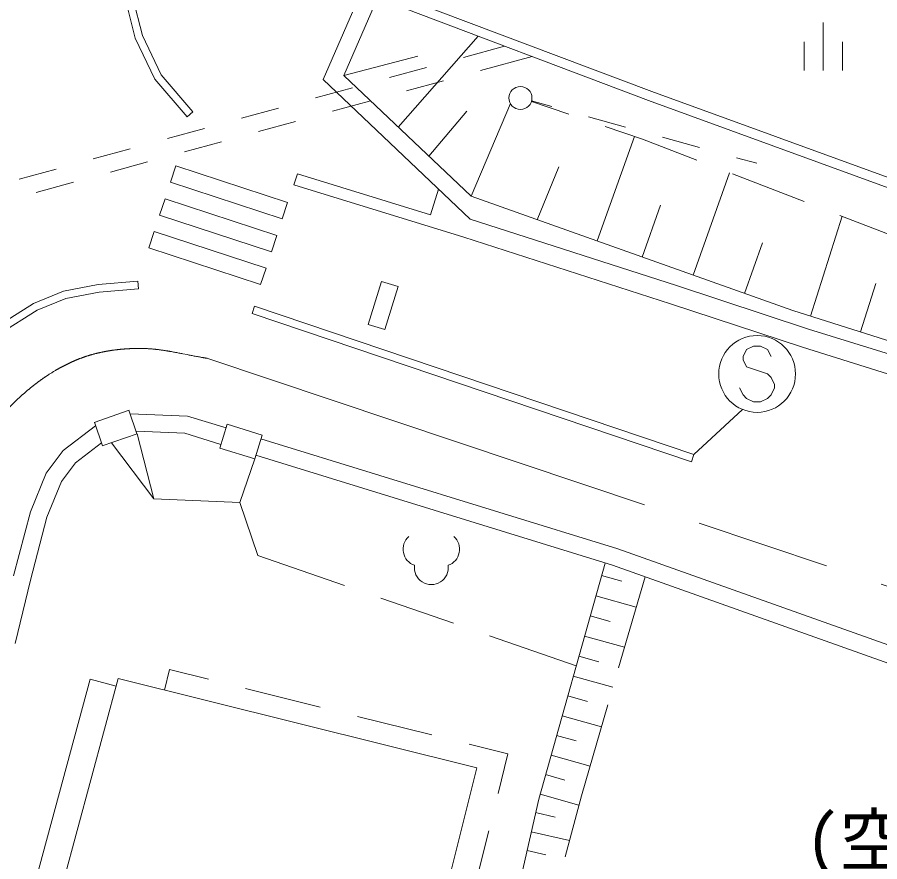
# Model space of a CAD drawing. Units: millimetres, scale not verified. Extents: x 40000 to 680000, y 20000 to 380000.
# Drawn here: x 191358 to 213828, y 273748 to 295738 of the extents above; entities that cross this region are included whole.
import ezdxf
from ezdxf.enums import TextEntityAlignment as Align

# ---------------------------------------------------------------- set-up
doc = ezdxf.new("R2010")
doc.units = ezdxf.units.MM
doc.header["$LTSCALE"] = 1000
doc.linetypes.add('CHAIN', pattern=[18.5, 12, -1.5, 3.5, -1.5])
for name, color, linetype, lineweight in [('M-BGD', 7, 'Continuous', 13), ('M-BMK', 2, 'CHAIN', 13), ('M-STR-STRC', 7, 'Continuous', 13)]:
    doc.layers.add(name, color=color, linetype=linetype, lineweight=lineweight)
doc.styles.add('ＭＳ ゴシック', font='')
doc.styles.get('ＭＳ ゴシック').set_extended_font_data('MS Gothic')

# ---------------------------------------------------------------- blocks, each defined once
blk = doc.blocks.new('荒地')
at = {"color": 7, "linetype": 'Continuous', "lineweight": 13}
for p, q in [((0, -1.25), (0, 1.25)), ((-1, 0.25), (-1, -1.25)), ((1, 0.25), (1, -1.25))]:
    blk.add_line(p, q, dxfattribs=at)
blk = doc.blocks.new('園庭')
at = {"color": 7, "linetype": 'Continuous', "lineweight": 13}
for centre, start, end in [((-0.4, 0.4), 131.4195, 251.1424), ((0.4, 0.4), 288.8576, 48.5806), ((0, -0.25), 172.1402, 7.8598)]:
    blk.add_arc(centre, 0.6, start, end, dxfattribs=at)

msp = doc.modelspace()

# ---------------------------------------------------------------- linework, layer by layer
at = {"layer": 'M-BGD'}
for p, q in [((194622, 295260), (194275, 296625)), ((194433, 295192), (194077, 296590)), ((201495, 296220), (207889, 293807)), ((200654, 296038), (199863, 294223)), ((201091, 296106), (207802, 293573)), ((200092, 295874), (199324, 294114)), ((195111, 294234), (194622, 295260)), ((194942, 294124), (194433, 295192)), ((201281, 292878), (203367, 295247)), ((202985, 294693), (204056, 294987)), ((199863, 294223), (201796, 294726)), ((203429, 294348), (204772, 294716)), ((201056, 294165), (202020, 294429)), ((195933, 293275), (195111, 294234)), ((199863, 294223), (203181, 291076)), ((195781, 293145), (194942, 294124)), ((199324, 294114), (203158, 290478)), ((201500, 293820), (202464, 294084)), ((199127, 293636), (200091, 293900)), ((207889, 293807), (215145, 291163)), ((199571, 293291), (200535, 293555)), ((203181, 291076), (204206, 293492)), ((205725, 293212), (204753, 293540)), ((205281, 293412), (204758, 293557)), ((207802, 293573), (215065, 290926)), ((195781, 293145), (195933, 293275)), ((197198, 293108), (198162, 293372)), ((202079, 292121), (203073, 293288)), ((197642, 292763), (198606, 293027)), ((207208, 292879), (206244, 293145)), ((195269, 292579), (196233, 292843)), ((207644, 292564), (206672, 292892)), ((206463, 289912), (207442, 292632)), ((209060, 292018), (207644, 292564)), ((209136, 292345), (208172, 292612)), ((195713, 292234), (196678, 292498)), ((193340, 292051), (194304, 292315)), ((193784, 291706), (194749, 291970)), ((210623, 291934), (210100, 292079)), ((191411, 291522), (192376, 291786)), ((195348, 291441), (195488, 291868)), ((198399, 290915), (195488, 291868)), ((198567, 291376), (198656, 291662)), ((202125, 290589), (198656, 291662)), ((204900, 290466), (205471, 291846)), ((208971, 289021), (209917, 291687)), ((211859, 290938), (209993, 291658)), ((191855, 291177), (192820, 291441)), ((198259, 290487), (195348, 291441)), ((202990, 290007), (198567, 291376)), ((202125, 290589), (202333, 291261)), ((195068, 290585), (195208, 291013)), ((198119, 290059), (195208, 291013)), ((203181, 291076), (211563, 288101)), ((198259, 290487), (198399, 290915)), ((207638, 289494), (208118, 290845)), ((197979, 289632), (195068, 290585)), ((212025, 287955), (212847, 290557)), ((214209, 290032), (212792, 290578)), ((203158, 290478), (208530, 288754)), ((194788, 289730), (194928, 290158)), ((197839, 289204), (194928, 290158)), ((197979, 289632), (198119, 290059)), ((202990, 290007), (208375, 288278)), ((210304, 288548), (210771, 289863)), ((197699, 288776), (194788, 289730)), ((197839, 289204), (197699, 288776)), ((192565, 288606), (193466, 288778)), ((193466, 288778), (194499, 288862)), ((194516, 288663), (194499, 288862)), ((200504, 287738), (200852, 288857)), ((200852, 288857), (201282, 288723)), ((208530, 288754), (211969, 287620)), ((213326, 287545), (213724, 288805)), ((191783, 288288), (192565, 288606)), ((192622, 288413), (193493, 288580)), ((193493, 288580), (194516, 288663)), ((200934, 287605), (201282, 288723)), ((190802, 287665), (191783, 288288)), ((191875, 288109), (192622, 288413)), ((190916, 287500), (191875, 288109)), ((197477, 288027), (197541, 288216)), ((197541, 288216), (208983, 284354)), ((208375, 288278), (211816, 287144)), ((211563, 288101), (217270, 286299)), ((197477, 288027), (208920, 284165)), ((200504, 287738), (200934, 287605)), ((211969, 287620), (217137, 286010)), ((211816, 287144), (217027, 285521)), ((193359, 285189), (194273, 285507)), ((194264, 285504), (194478, 284890)), ((195797, 285353), (194296, 285413)), ((193367, 285192), (193580, 284578)), ((196799, 285044), (195797, 285353)), ((196829, 285139), (196637, 284518)), ((197736, 284859), (196829, 285139)), ((193399, 285100), (192556, 284458)), ((195720, 284906), (194455, 284956)), ((193572, 284575), (194486, 284893)), ((194486, 284893), (194914, 283194)), ((196666, 284614), (195720, 284906)), ((197736, 284859), (197545, 284238)), ((207008, 281894), (197707, 284764)), ((193554, 284653), (192879, 284138)), ((194914, 283194), (193817, 284660)), ((197545, 284238), (196637, 284518)), ((192556, 284458), (192113, 283869)), ((206866, 281467), (197574, 284334)), ((208920, 284165), (208983, 284354)), ((192879, 284138), (192507, 283645)), ((197154, 283101), (197545, 284238)), ((192113, 283869), (191702, 282861)), ((192507, 283645), (192130, 282719)), ((194914, 283194), (197154, 283101)), ((197628, 281722), (197154, 283101)), ((191702, 282861), (191264, 281192)), ((192130, 282719), (191701, 281082)), ((217861, 278038), (207008, 281894)), ((199884, 280941), (197628, 281722)), ((206674, 281526), (204943, 275381)), ((217722, 277610), (206866, 281467)), ((206582, 281200), (207110, 281051)), ((207024, 278793), (207713, 281166)), ((191701, 281082), (191306, 279429)), ((206434, 280675), (207485, 280379)), ((202720, 279960), (200829, 280614)), ((206286, 280150), (206809, 280002)), ((205921, 278853), (203665, 279633)), ((206139, 279625), (207180, 279331)), ((205992, 279104), (206511, 278957)), ((195194, 278217), (195327, 278751)), ((196338, 278499), (195327, 278751)), ((191069, 270407), (193259, 278503)), ((191931, 270914), (193988, 278517)), ((193935, 278320), (193259, 278503)), ((203328, 276192), (193988, 278517)), ((205845, 278583), (206878, 278292)), ((199249, 277774), (197308, 278258)), ((205699, 278066), (206214, 277921)), ((206056, 275460), (206745, 277833)), ((202160, 277049), (200219, 277533)), ((205554, 277549), (206579, 277261)), ((205409, 277037), (205920, 276893)), ((204141, 276556), (203130, 276808)), ((203884, 275525), (204141, 276556)), ((205265, 276524), (206282, 276238)), ((201426, 268550), (203328, 276192)), ((205122, 276016), (205628, 275873)), ((204979, 275507), (205992, 275222)), ((204943, 275381), (204088, 271604)), ((205630, 273876), (206056, 275460)), ((204863, 275027), (205370, 274913)), ((203159, 272614), (203642, 274555)), ((204750, 274530), (205745, 274305)), ((204640, 274042), (205128, 273932))]:
    msp.add_line(p, q, dxfattribs=at)
msp.add_circle((204468, 293636), 300, dxfattribs=at)
at = {"layer": 'M-BMK'}
msp.add_line((196321, 286856), (219260, 279168), dxfattribs=at)
msp.add_open_spline([(190670, 284966), (190749, 285098), (190832, 285230), (190934, 285345), (191287, 285741), (191685, 286105), (192127, 286399), (192470, 286627), (192845, 286817), (193240, 286935), (193675, 287066), (194137, 287118), (194591, 287114), (195174, 287109), (195744, 286942), (196321, 286856)], degree=3, knots=[0, 0, 0, 0, 1, 1, 1, 2, 2, 2, 3, 3, 3, 4, 4, 4, 5, 5, 5, 5], dxfattribs=at)
at = {"layer": 'M-STR-STRC'}
for p, q in [((210542, 287177), (210360, 287086)), ((210723, 287177), (210542, 287177)), ((210905, 287086), (210723, 287177)), ((210360, 287086), (210269, 286904)), ((210996, 286904), (210905, 287086)), ((210269, 286904), (210269, 286813)), ((210269, 286813), (210360, 286631)), ((210360, 286631), (210905, 286450)), ((210905, 286450), (210996, 286359)), ((210996, 286359), (211087, 286177)), ((210269, 285904), (210178, 286086)), ((211087, 286086), (210996, 285904)), ((211087, 286177), (211087, 286086)), ((210360, 285813), (210269, 285904)), ((210542, 285722), (210360, 285813)), ((210905, 285813), (210723, 285722)), ((210996, 285904), (210905, 285813)), ((210723, 285722), (210542, 285722)), ((208983, 284354), (210251, 285525))]:
    msp.add_line(p, q, dxfattribs=at)
msp.add_circle((210633, 286450), 1000, dxfattribs=at)

# ---------------------------------------------------------------- block references
at = {"layer": 'M-BGD'}
for name, p, xscale, yscale in [('荒地', (212358, 294976), 500, 500), ('園庭', (202146, 281590), 735.412, 735.412)]:
    msp.add_blockref(name, p, dxfattribs=dict(at, xscale=xscale, yscale=yscale))

# ---------------------------------------------------------------- texts
at = {"layer": 'M-BGD', "style": 'ＭＳ ゴシック'}
msp.add_text('(空)', height=1320, dxfattribs=at).set_placement((213682, 273259), align=Align.BOTTOM_CENTER)

doc.saveas('drawing.dxf')
